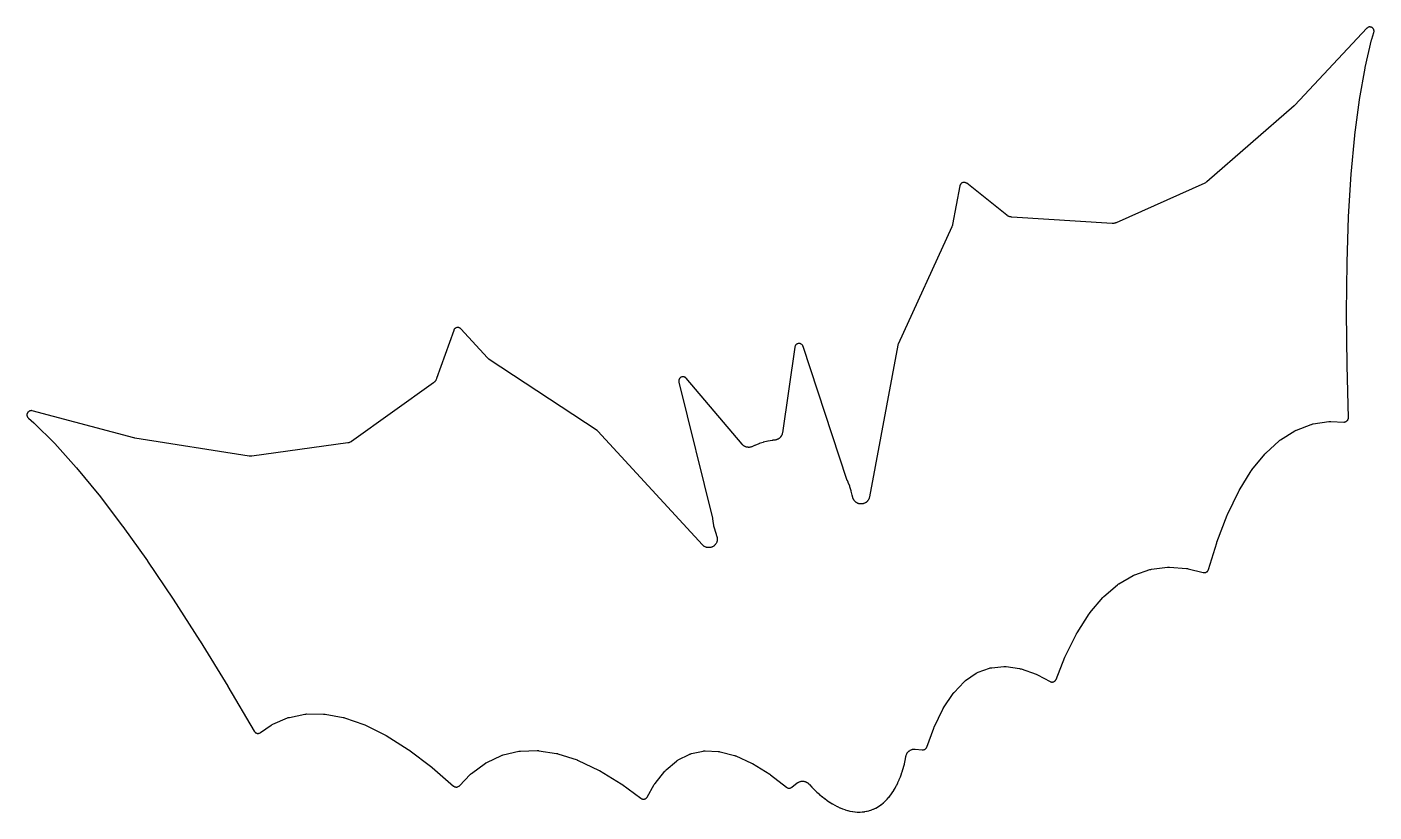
# Model space of a CAD drawing. Header units: millimetres. Extents: x 5 to 295, y 5 to 125.
# Drawn here: x 17.95 to 46.41, y 89.8 to 106.39 of the extents above; entities that cross this region are included whole.
import ezdxf

# ---------------------------------------------------------------- set-up
doc = ezdxf.new("R2010")
doc.units = ezdxf.units.MM

msp = doc.modelspace()

# ---------------------------------------------------------------- linework, layer by layer
at = {"layer": 'Schnitt'}
msp.add_lwpolyline([(18.013, 98.276), (18.004, 98.273), (17.996, 98.269), (17.989, 98.264), (17.982, 98.258), (17.976, 98.252), (17.97, 98.245), (17.965, 98.237), (17.961, 98.229), (17.957, 98.221), (17.955, 98.213), (17.953, 98.204), (17.952, 98.195), (17.952, 98.186), (17.953, 98.177), (17.955, 98.168), (17.958, 98.16), (17.962, 98.151), (17.966, 98.144), (17.971, 98.136), (17.977, 98.129), (17.983, 98.123), (18.096, 98.026), (18.098, 98.024), (18.106, 98.017), (18.107, 98.016), (18.534, 97.591), (18.535, 97.59), (18.541, 97.584), (18.542, 97.583), (18.993, 97.082), (18.994, 97.082), (18.998, 97.076), (18.999, 97.075), (19.473, 96.498), (19.474, 96.498), (19.477, 96.493), (19.478, 96.492), (19.974, 95.84), (19.975, 95.839), (19.978, 95.835), (19.978, 95.834), (20.497, 95.106), (20.498, 95.105), (20.5, 95.102), (20.5, 95.101), (21.041, 94.297), (21.042, 94.297), (21.044, 94.294), (21.044, 94.293), (21.607, 93.414), (21.609, 93.411), (22.194, 92.455), (22.196, 92.452), (22.754, 91.503), (22.759, 91.496), (22.765, 91.489), (22.771, 91.483), (22.777, 91.478), (22.784, 91.473), (22.792, 91.468), (22.8, 91.465), (22.808, 91.462), (22.817, 91.46), (22.825, 91.459), (22.834, 91.459), (22.843, 91.46), (22.851, 91.461), (22.86, 91.463), (22.868, 91.467), (22.876, 91.47), (22.883, 91.475), (23.114, 91.634), (23.115, 91.635), (23.128, 91.643), (23.131, 91.645), (23.144, 91.651), (23.146, 91.652), (23.458, 91.786), (23.46, 91.787), (23.474, 91.792), (23.479, 91.794), (23.494, 91.798), (23.496, 91.798), (23.826, 91.865), (23.828, 91.865), (23.843, 91.867), (23.847, 91.868), (23.862, 91.869), (23.864, 91.869), (24.218, 91.868), (24.22, 91.868), (24.233, 91.868), (24.237, 91.867), (24.25, 91.865), (24.252, 91.865), (24.633, 91.795), (24.634, 91.795), (24.645, 91.793), (24.649, 91.792), (24.659, 91.789), (24.661, 91.788), (25.068, 91.647), (25.071, 91.646), (25.089, 91.638), (25.092, 91.637), (25.526, 91.422), (25.528, 91.421), (25.542, 91.413), (25.544, 91.411), (26.004, 91.121), (26.006, 91.12), (26.016, 91.113), (26.018, 91.112), (26.503, 90.745), (26.505, 90.744), (26.513, 90.738), (26.514, 90.737), (26.964, 90.347), (26.971, 90.341), (26.979, 90.336), (26.987, 90.332), (26.995, 90.329), (27.004, 90.327), (27.013, 90.325), (27.022, 90.325), (27.031, 90.325), (27.04, 90.326), (27.049, 90.329), (27.058, 90.332), (27.066, 90.336), (27.074, 90.34), (27.081, 90.346), (27.088, 90.352), (27.318, 90.59), (27.319, 90.592), (27.328, 90.6), (27.331, 90.603), (27.341, 90.61), (27.342, 90.612), (27.637, 90.827), (27.638, 90.828), (27.65, 90.836), (27.654, 90.838), (27.667, 90.845), (27.668, 90.846), (27.978, 90.991), (27.98, 90.992), (27.994, 90.997), (27.998, 90.999), (28.013, 91.003), (28.015, 91.004), (28.342, 91.081), (28.344, 91.081), (28.359, 91.084), (28.363, 91.084), (28.378, 91.085), (28.38, 91.086), (28.73, 91.096), (28.732, 91.096), (28.746, 91.095), (28.75, 91.095), (28.763, 91.094), (28.765, 91.093), (29.141, 91.035), (29.143, 91.034), (29.154, 91.032), (29.158, 91.031), (29.169, 91.028), (29.171, 91.028), (29.574, 90.897), (29.577, 90.896), (29.596, 90.889), (29.598, 90.888), (30.028, 90.684), (30.03, 90.683), (30.045, 90.675), (30.047, 90.674), (30.503, 90.395), (30.505, 90.394), (30.516, 90.387), (30.518, 90.386), (30.924, 90.087), (30.931, 90.082), (30.939, 90.078), (30.947, 90.074), (30.956, 90.072), (30.965, 90.07), (30.974, 90.069), (30.983, 90.069), (30.991, 90.07), (31, 90.072), (31.009, 90.075), (31.017, 90.078), (31.025, 90.083), (31.032, 90.088), (31.039, 90.093), (31.045, 90.1), (31.05, 90.107), (31.055, 90.114), (31.206, 90.377), (31.207, 90.378), (31.213, 90.388), (31.215, 90.39), (31.221, 90.399), (31.222, 90.401), (31.431, 90.662), (31.433, 90.664), (31.442, 90.675), (31.445, 90.678), (31.456, 90.687), (31.457, 90.689), (31.677, 90.875), (31.679, 90.876), (31.693, 90.887), (31.697, 90.889), (31.712, 90.898), (31.714, 90.899), (31.945, 91.016), (31.947, 91.017), (31.958, 91.022), (31.962, 91.023), (31.973, 91.027), (31.976, 91.028), (31.989, 91.031), (31.991, 91.032), (32.238, 91.084), (32.24, 91.085), (32.252, 91.087), (32.255, 91.087), (32.267, 91.088), (32.27, 91.088), (32.282, 91.088), (32.284, 91.088), (32.556, 91.078), (32.558, 91.077), (32.574, 91.076), (32.579, 91.075), (32.594, 91.072), (32.596, 91.072), (32.898, 90.993), (32.9, 90.993), (32.912, 90.989), (32.915, 90.988), (32.927, 90.983), (32.929, 90.982), (33.26, 90.832), (33.263, 90.831), (33.281, 90.821), (33.284, 90.82), (33.644, 90.595), (33.646, 90.594), (33.659, 90.584), (33.661, 90.583), (33.999, 90.32), (34.007, 90.315), (34.015, 90.31), (34.023, 90.307), (34.032, 90.304), (34.041, 90.302), (34.05, 90.301), (34.059, 90.301), (34.068, 90.302), (34.077, 90.304), (34.086, 90.307), (34.094, 90.31), (34.102, 90.315), (34.109, 90.32), (34.227, 90.411), (34.228, 90.412), (34.24, 90.421), (34.244, 90.423), (34.256, 90.429), (34.26, 90.431), (34.272, 90.437), (34.277, 90.438), (34.29, 90.443), (34.294, 90.444), (34.307, 90.447), (34.312, 90.447), (34.325, 90.449), (34.329, 90.449), (34.343, 90.449), (34.347, 90.449), (34.361, 90.448), (34.365, 90.447), (34.379, 90.444), (34.383, 90.443), (34.396, 90.44), (34.4, 90.438), (34.413, 90.433), (34.417, 90.431), (34.429, 90.425), (34.432, 90.422), (34.444, 90.415), (34.447, 90.412), (34.458, 90.404), (34.461, 90.4), (34.471, 90.39), (34.473, 90.388), (34.481, 90.379), (34.482, 90.378), (34.483, 90.377), (34.484, 90.376), (34.534, 90.323), (34.535, 90.322), (34.536, 90.321), (34.536, 90.32), (34.587, 90.27), (34.588, 90.269), (34.589, 90.268), (34.59, 90.267), (34.64, 90.219), (34.641, 90.218), (34.642, 90.217), (34.643, 90.216), (34.694, 90.171), (34.695, 90.17), (34.696, 90.169), (34.697, 90.168), (34.748, 90.126), (34.749, 90.125), (34.75, 90.124), (34.751, 90.123), (34.802, 90.083), (34.803, 90.082), (34.804, 90.081), (34.806, 90.08), (34.856, 90.043), (34.857, 90.042), (34.859, 90.041), (34.86, 90.041), (34.91, 90.006), (34.912, 90.005), (34.913, 90.005), (34.915, 90.004), (34.965, 89.972), (34.966, 89.971), (34.968, 89.971), (34.969, 89.97), (35.019, 89.941), (35.02, 89.94), (35.022, 89.939), (35.024, 89.939), (35.073, 89.913), (35.075, 89.912), (35.076, 89.911), (35.078, 89.911), (35.127, 89.888), (35.129, 89.887), (35.13, 89.886), (35.132, 89.885), (35.18, 89.866), (35.182, 89.865), (35.184, 89.864), (35.186, 89.863), (35.234, 89.847), (35.236, 89.846), (35.238, 89.845), (35.24, 89.845), (35.287, 89.831), (35.289, 89.83), (35.291, 89.829), (35.293, 89.829), (35.339, 89.817), (35.342, 89.817), (35.344, 89.816), (35.346, 89.816), (35.391, 89.808), (35.394, 89.807), (35.396, 89.807), (35.399, 89.806), (35.443, 89.801), (35.446, 89.8), (35.448, 89.8), (35.451, 89.8), (35.494, 89.797), (35.497, 89.797), (35.5, 89.797), (35.502, 89.796), (35.545, 89.796), (35.548, 89.796), (35.55, 89.796), (35.553, 89.796), (35.595, 89.798), (35.597, 89.799), (35.6, 89.799), (35.603, 89.799), (35.644, 89.804), (35.647, 89.804), (35.65, 89.805), (35.652, 89.805), (35.692, 89.813), (35.695, 89.813), (35.698, 89.814), (35.701, 89.814), (35.74, 89.824), (35.743, 89.825), (35.746, 89.826), (35.748, 89.827), (35.787, 89.839), (35.79, 89.84), (35.792, 89.841), (35.795, 89.842), (35.833, 89.857), (35.835, 89.858), (35.838, 89.859), (35.841, 89.86), (35.878, 89.878), (35.88, 89.879), (35.883, 89.881), (35.885, 89.882), (35.922, 89.902), (35.924, 89.903), (35.927, 89.905), (35.929, 89.906), (35.965, 89.929), (35.967, 89.931), (35.969, 89.932), (35.971, 89.934), (36.006, 89.959), (36.009, 89.961), (36.011, 89.962), (36.013, 89.964), (36.047, 89.992), (36.049, 89.994), (36.051, 89.995), (36.053, 89.997), (36.087, 90.028), (36.088, 90.03), (36.09, 90.032), (36.092, 90.033), (36.125, 90.067), (36.126, 90.069), (36.128, 90.07), (36.129, 90.072), (36.162, 90.109), (36.163, 90.11), (36.164, 90.112), (36.166, 90.114), (36.197, 90.153), (36.198, 90.155), (36.2, 90.157), (36.201, 90.158), (36.231, 90.201), (36.232, 90.202), (36.234, 90.204), (36.235, 90.206), (36.264, 90.251), (36.265, 90.252), (36.266, 90.254), (36.267, 90.256), (36.295, 90.303), (36.296, 90.305), (36.297, 90.306), (36.298, 90.308), (36.325, 90.358), (36.326, 90.36), (36.327, 90.362), (36.327, 90.363), (36.353, 90.416), (36.354, 90.418), (36.355, 90.419), (36.355, 90.421), (36.38, 90.476), (36.381, 90.478), (36.381, 90.479), (36.382, 90.481), (36.405, 90.539), (36.406, 90.54), (36.406, 90.542), (36.407, 90.543), (36.429, 90.604), (36.429, 90.605), (36.43, 90.607), (36.43, 90.608), (36.45, 90.671), (36.451, 90.672), (36.451, 90.674), (36.452, 90.675), (36.471, 90.74), (36.471, 90.742), (36.471, 90.743), (36.472, 90.744), (36.489, 90.812), (36.49, 90.813), (36.49, 90.814), (36.49, 90.815), (36.506, 90.885), (36.506, 90.886), (36.507, 90.888), (36.507, 90.889), (36.521, 90.961), (36.521, 90.962), (36.522, 90.963), (36.522, 90.964), (36.524, 90.977), (36.525, 90.979), (36.528, 90.993), (36.529, 90.997), (36.533, 91.01), (36.535, 91.014), (36.54, 91.027), (36.542, 91.031), (36.549, 91.042), (36.552, 91.046), (36.559, 91.057), (36.562, 91.061), (36.571, 91.071), (36.574, 91.074), (36.584, 91.083), (36.588, 91.086), (36.598, 91.094), (36.602, 91.097), (36.614, 91.104), (36.618, 91.106), (36.63, 91.112), (36.634, 91.114), (36.647, 91.118), (36.651, 91.12), (36.664, 91.123), (36.668, 91.124), (36.682, 91.126), (36.686, 91.126), (36.7, 91.127), (36.704, 91.127), (36.719, 91.126), (36.721, 91.126), (36.868, 91.111), (36.878, 91.111), (36.887, 91.111), (36.896, 91.112), (36.905, 91.115), (36.913, 91.118), (36.921, 91.122), (36.929, 91.127), (36.936, 91.132), (36.943, 91.139), (36.949, 91.146), (36.954, 91.153), (36.959, 91.161), (36.962, 91.17), (37.11, 91.572), (37.11, 91.574), (37.117, 91.589), (37.118, 91.591), (37.304, 91.972), (37.305, 91.975), (37.316, 91.993), (37.317, 91.996), (37.519, 92.299), (37.52, 92.3), (37.527, 92.31), (37.53, 92.313), (37.538, 92.323), (37.539, 92.324), (37.753, 92.55), (37.755, 92.552), (37.766, 92.563), (37.77, 92.566), (37.782, 92.575), (37.784, 92.577), (38.009, 92.73), (38.011, 92.731), (38.021, 92.737), (38.024, 92.739), (38.034, 92.744), (38.038, 92.746), (38.049, 92.75), (38.051, 92.751), (38.288, 92.838), (38.29, 92.838), (38.302, 92.842), (38.306, 92.843), (38.317, 92.846), (38.321, 92.846), (38.333, 92.848), (38.335, 92.848), (38.593, 92.872), (38.595, 92.872), (38.612, 92.872), (38.618, 92.872), (38.635, 92.871), (38.638, 92.871), (38.922, 92.829), (38.924, 92.829), (38.938, 92.826), (38.943, 92.825), (38.956, 92.821), (38.958, 92.821), (39.274, 92.71), (39.276, 92.709), (39.286, 92.705), (39.289, 92.703), (39.299, 92.699), (39.301, 92.698), (39.568, 92.555), (39.576, 92.551), (39.584, 92.548), (39.593, 92.546), (39.601, 92.545), (39.61, 92.545), (39.619, 92.545), (39.628, 92.546), (39.637, 92.549), (39.645, 92.552), (39.653, 92.556), (39.661, 92.56), (39.668, 92.566), (39.674, 92.572), (39.68, 92.578), (39.685, 92.585), (39.69, 92.593), (39.694, 92.601), (39.88, 93.07), (39.88, 93.072), (39.886, 93.084), (39.887, 93.086), (40.126, 93.564), (40.127, 93.566), (40.136, 93.581), (40.137, 93.583), (40.393, 93.983), (40.395, 93.986), (40.407, 94.002), (40.409, 94.004), (40.682, 94.328), (40.683, 94.33), (40.691, 94.338), (40.693, 94.341), (40.702, 94.349), (40.703, 94.35), (40.991, 94.599), (40.992, 94.6), (41.003, 94.609), (41.006, 94.611), (41.017, 94.618), (41.019, 94.619), (41.321, 94.796), (41.323, 94.797), (41.336, 94.804), (41.341, 94.806), (41.354, 94.812), (41.356, 94.812), (41.675, 94.92), (41.677, 94.921), (41.692, 94.925), (41.696, 94.926), (41.711, 94.929), (41.713, 94.929), (42.052, 94.97), (42.054, 94.97), (42.068, 94.972), (42.073, 94.972), (42.087, 94.971), (42.089, 94.971), (42.453, 94.944), (42.455, 94.944), (42.467, 94.943), (42.471, 94.942), (42.483, 94.94), (42.485, 94.939), (42.806, 94.859), (42.815, 94.858), (42.824, 94.857), (42.833, 94.857), (42.842, 94.858), (42.851, 94.86), (42.86, 94.863), (42.868, 94.866), (42.876, 94.871), (42.884, 94.876), (42.891, 94.882), (42.897, 94.889), (42.902, 94.896), (42.907, 94.904), (42.911, 94.912), (42.914, 94.92), (43.089, 95.489), (43.089, 95.491), (43.093, 95.501), (43.093, 95.502), (43.311, 96.07), (43.312, 96.072), (43.317, 96.084), (43.318, 96.086), (43.554, 96.576), (43.555, 96.578), (43.563, 96.592), (43.564, 96.594), (43.818, 97.006), (43.82, 97.009), (43.831, 97.025), (43.833, 97.027), (44.103, 97.363), (44.105, 97.364), (44.112, 97.373), (44.114, 97.375), (44.122, 97.383), (44.123, 97.384), (44.409, 97.645), (44.411, 97.646), (44.421, 97.655), (44.424, 97.657), (44.435, 97.665), (44.436, 97.666), (44.736, 97.854), (44.738, 97.855), (44.751, 97.862), (44.755, 97.864), (44.768, 97.87), (44.771, 97.871), (45.086, 97.989), (45.088, 97.99), (45.103, 97.994), (45.107, 97.996), (45.122, 97.999), (45.124, 97.999), (45.46, 98.05), (45.462, 98.051), (45.476, 98.052), (45.481, 98.052), (45.495, 98.052), (45.497, 98.052), (45.777, 98.04), (45.786, 98.04), (45.794, 98.041), (45.803, 98.042), (45.811, 98.045), (45.819, 98.048), (45.827, 98.052), (45.834, 98.057), (45.841, 98.062), (45.847, 98.069), (45.853, 98.075), (45.858, 98.082), (45.862, 98.09), (45.865, 98.098), (45.868, 98.106), (45.87, 98.115), (45.871, 98.123), (45.871, 98.132), (45.842, 99.232), (45.842, 99.235), (45.832, 100.356), (45.832, 100.359), (45.843, 101.404), (45.843, 101.405), (45.843, 101.408), (45.843, 101.409), (45.876, 102.378), (45.876, 102.378), (45.876, 102.383), (45.876, 102.383), (45.93, 103.276), (45.93, 103.277), (45.931, 103.282), (45.931, 103.282), (46.006, 104.099), (46.006, 104.1), (46.007, 104.106), (46.007, 104.107), (46.103, 104.847), (46.103, 104.848), (46.104, 104.855), (46.104, 104.856), (46.222, 105.52), (46.222, 105.521), (46.224, 105.53), (46.224, 105.531), (46.361, 106.118), (46.362, 106.119), (46.365, 106.13), (46.365, 106.131), (46.409, 106.274), (46.411, 106.283), (46.413, 106.292), (46.413, 106.301), (46.413, 106.31), (46.411, 106.318), (46.409, 106.327), (46.406, 106.336), (46.402, 106.344), (46.397, 106.351), (46.392, 106.358), (46.386, 106.365), (46.379, 106.371), (46.372, 106.376), (46.364, 106.381), (46.356, 106.384), (46.348, 106.387), (46.339, 106.389), (46.33, 106.39), (46.321, 106.391), (46.312, 106.39), (46.303, 106.389), (46.295, 106.386), (46.286, 106.383), (46.278, 106.379), (46.271, 106.374), (46.264, 106.368), (46.257, 106.362), (44.741, 104.738), (44.74, 104.737), (44.728, 104.725), (44.726, 104.724), (42.882, 103.119), (42.88, 103.118), (42.869, 103.109), (42.865, 103.107), (42.854, 103.099), (42.85, 103.097), (42.837, 103.091), (42.835, 103.09), (40.966, 102.253), (40.964, 102.252), (40.951, 102.247), (40.947, 102.245), (40.934, 102.242), (40.93, 102.241), (40.917, 102.238), (40.913, 102.238), (40.9, 102.237), (40.895, 102.237), (40.881, 102.237), (40.879, 102.237), (38.757, 102.372), (38.754, 102.373), (38.74, 102.374), (38.735, 102.375), (38.722, 102.378), (38.717, 102.379), (38.705, 102.383), (38.7, 102.385), (38.688, 102.391), (38.684, 102.393), (38.672, 102.399), (38.668, 102.402), (38.656, 102.411), (38.654, 102.412), (37.806, 103.086), (37.799, 103.091), (37.791, 103.095), (37.783, 103.099), (37.775, 103.102), (37.766, 103.104), (37.757, 103.105), (37.749, 103.105), (37.74, 103.105), (37.731, 103.103), (37.723, 103.101), (37.714, 103.098), (37.706, 103.094), (37.699, 103.089), (37.692, 103.084), (37.685, 103.078), (37.68, 103.071), (37.674, 103.064), (37.67, 103.057), (37.666, 103.049), (37.664, 103.04), (37.661, 103.032), (37.509, 102.213), (37.508, 102.21), (37.504, 102.193), (37.502, 102.187), (37.496, 102.171), (37.495, 102.168), (36.358, 99.685), (36.354, 99.674), (36.351, 99.664), (35.753, 96.456), (35.752, 96.454), (35.749, 96.44), (35.748, 96.436), (35.743, 96.423), (35.742, 96.419), (35.736, 96.407), (35.734, 96.403), (35.728, 96.392), (35.725, 96.388), (35.718, 96.378), (35.715, 96.374), (35.706, 96.364), (35.703, 96.361), (35.693, 96.352), (35.69, 96.349), (35.68, 96.341), (35.676, 96.339), (35.665, 96.332), (35.661, 96.33), (35.649, 96.324), (35.645, 96.322), (35.633, 96.318), (35.628, 96.316), (35.616, 96.313), (35.611, 96.312), (35.598, 96.31), (35.594, 96.309), (35.581, 96.308), (35.577, 96.308), (35.563, 96.309), (35.559, 96.309), (35.546, 96.311), (35.542, 96.311), (35.529, 96.314), (35.524, 96.316), (35.512, 96.32), (35.508, 96.321), (35.496, 96.327), (35.492, 96.329), (35.48, 96.335), (35.477, 96.338), (35.466, 96.345), (35.463, 96.348), (35.453, 96.357), (35.449, 96.36), (35.44, 96.369), (35.438, 96.373), (35.429, 96.383), (35.427, 96.387), (35.42, 96.398), (35.418, 96.402), (35.412, 96.413), (35.41, 96.417), (35.405, 96.431), (35.404, 96.433), (35.401, 96.442), (35.4, 96.445), (35.395, 96.466), (35.394, 96.469), (35.392, 96.484), (35.391, 96.486), (35.39, 96.489), (35.39, 96.492), (35.368, 96.579), (35.367, 96.582), (35.366, 96.585), (35.366, 96.587), (35.338, 96.672), (35.337, 96.675), (35.336, 96.678), (35.335, 96.681), (35.302, 96.764), (35.301, 96.766), (35.3, 96.769), (35.299, 96.772), (35.285, 96.801), (35.284, 96.804), (35.276, 96.822), (35.275, 96.825), (34.35, 99.638), (34.347, 99.647), (34.343, 99.655), (34.338, 99.662), (34.333, 99.669), (34.326, 99.676), (34.32, 99.681), (34.312, 99.686), (34.305, 99.691), (34.296, 99.694), (34.288, 99.697), (34.279, 99.699), (34.27, 99.7), (34.261, 99.7), (34.252, 99.699), (34.244, 99.698), (34.235, 99.695), (34.227, 99.692), (34.219, 99.688), (34.211, 99.683), (34.204, 99.677), (34.198, 99.671), (34.192, 99.664), (34.187, 99.656), (34.183, 99.649), (34.18, 99.64), (34.177, 99.632), (34.176, 99.623), (33.914, 97.814), (33.914, 97.811), (33.911, 97.797), (33.91, 97.792), (33.906, 97.779), (33.904, 97.775), (33.899, 97.763), (33.897, 97.758), (33.89, 97.747), (33.888, 97.743), (33.88, 97.731), (33.878, 97.728), (33.869, 97.717), (33.866, 97.714), (33.856, 97.705), (33.853, 97.702), (33.842, 97.693), (33.838, 97.69), (33.827, 97.683), (33.823, 97.681), (33.811, 97.675), (33.807, 97.673), (33.794, 97.668), (33.79, 97.667), (33.776, 97.663), (33.772, 97.662), (33.758, 97.66), (33.755, 97.659), (33.708, 97.654), (33.705, 97.653), (33.702, 97.653), (33.699, 97.652), (33.611, 97.636), (33.608, 97.636), (33.605, 97.635), (33.602, 97.634), (33.516, 97.613), (33.513, 97.612), (33.51, 97.611), (33.507, 97.61), (33.422, 97.583), (33.42, 97.582), (33.417, 97.581), (33.414, 97.58), (33.331, 97.547), (33.328, 97.546), (33.326, 97.545), (33.323, 97.543), (33.28, 97.523), (33.278, 97.522), (33.264, 97.516), (33.26, 97.515), (33.247, 97.511), (33.242, 97.51), (33.229, 97.507), (33.224, 97.507), (33.211, 97.505), (33.206, 97.505), (33.193, 97.505), (33.188, 97.506), (33.175, 97.507), (33.17, 97.508), (33.157, 97.511), (33.152, 97.512), (33.14, 97.516), (33.135, 97.518), (33.123, 97.523), (33.119, 97.525), (33.107, 97.532), (33.103, 97.534), (33.092, 97.542), (33.088, 97.545), (33.078, 97.554), (33.075, 97.557), (33.065, 97.568), (33.063, 97.57), (31.883, 98.966), (31.876, 98.972), (31.87, 98.978), (31.862, 98.983), (31.855, 98.988), (31.847, 98.991), (31.838, 98.994), (31.829, 98.996), (31.821, 98.997), (31.812, 98.997), (31.803, 98.997), (31.794, 98.995), (31.785, 98.993), (31.777, 98.989), (31.769, 98.985), (31.762, 98.981), (31.755, 98.975), (31.748, 98.969), (31.742, 98.962), (31.737, 98.955), (31.733, 98.947), (31.729, 98.939), (31.727, 98.93), (31.725, 98.921), (31.724, 98.913), (31.724, 98.904), (31.725, 98.895), (31.726, 98.886), (32.433, 96.01), (32.433, 96.007), (32.437, 95.988), (32.437, 95.985), (32.441, 95.952), (32.441, 95.949), (32.442, 95.947), (32.442, 95.944), (32.458, 95.856), (32.459, 95.853), (32.46, 95.85), (32.46, 95.847), (32.482, 95.761), (32.483, 95.758), (32.484, 95.755), (32.484, 95.752), (32.512, 95.667), (32.513, 95.664), (32.514, 95.661), (32.515, 95.659), (32.52, 95.645), (32.521, 95.642), (32.528, 95.621), (32.529, 95.618), (32.531, 95.609), (32.532, 95.607), (32.534, 95.593), (32.535, 95.589), (32.536, 95.575), (32.536, 95.571), (32.536, 95.558), (32.536, 95.553), (32.535, 95.54), (32.534, 95.536), (32.532, 95.523), (32.53, 95.519), (32.527, 95.506), (32.525, 95.502), (32.52, 95.49), (32.518, 95.486), (32.512, 95.474), (32.51, 95.471), (32.502, 95.46), (32.5, 95.456), (32.491, 95.446), (32.488, 95.443), (32.479, 95.433), (32.476, 95.43), (32.466, 95.422), (32.462, 95.419), (32.451, 95.412), (32.447, 95.41), (32.436, 95.403), (32.432, 95.402), (32.42, 95.397), (32.415, 95.395), (32.403, 95.391), (32.399, 95.39), (32.386, 95.388), (32.381, 95.387), (32.368, 95.386), (32.364, 95.385), (32.351, 95.385), (32.346, 95.385), (32.333, 95.387), (32.329, 95.387), (32.316, 95.39), (32.311, 95.391), (32.299, 95.395), (32.295, 95.396), (32.282, 95.401), (32.278, 95.403), (32.267, 95.409), (32.263, 95.411), (32.252, 95.419), (32.248, 95.421), (32.238, 95.43), (32.235, 95.433), (32.225, 95.443), (32.223, 95.444), (30.016, 97.847), (30.008, 97.855), (29.999, 97.862), (27.719, 99.365), (27.717, 99.367), (27.703, 99.377), (27.698, 99.381), (27.686, 99.393), (27.684, 99.395), (27.12, 100.009), (27.114, 100.015), (27.107, 100.021), (27.1, 100.026), (27.092, 100.03), (27.084, 100.033), (27.075, 100.036), (27.066, 100.037), (27.058, 100.038), (27.049, 100.038), (27.04, 100.037), (27.031, 100.035), (27.023, 100.033), (27.015, 100.029), (27.007, 100.025), (27, 100.02), (26.993, 100.015), (26.987, 100.008), (26.981, 100.002), (26.976, 99.994), (26.972, 99.986), (26.969, 99.978), (26.607, 98.957), (26.606, 98.955), (26.6, 98.941), (26.598, 98.937), (26.592, 98.925), (26.589, 98.921), (26.582, 98.91), (26.579, 98.906), (26.57, 98.896), (26.567, 98.893), (26.557, 98.883), (26.554, 98.88), (26.542, 98.871), (26.541, 98.869), (24.812, 97.63), (24.811, 97.629), (24.799, 97.621), (24.795, 97.619), (24.783, 97.613), (24.779, 97.611), (24.767, 97.606), (24.763, 97.605), (24.751, 97.601), (24.746, 97.6), (24.732, 97.597), (24.73, 97.597), (22.702, 97.317), (22.699, 97.316), (22.685, 97.315), (22.681, 97.315), (22.667, 97.315), (22.663, 97.315), (22.649, 97.317), (22.647, 97.317), (20.232, 97.7), (20.23, 97.701), (20.214, 97.704), (20.212, 97.705), (18.065, 98.278), (18.057, 98.28), (18.048, 98.281), (18.039, 98.281), (18.03, 98.28), (18.021, 98.279)], close=True, dxfattribs=at)

doc.saveas('drawing.dxf')
